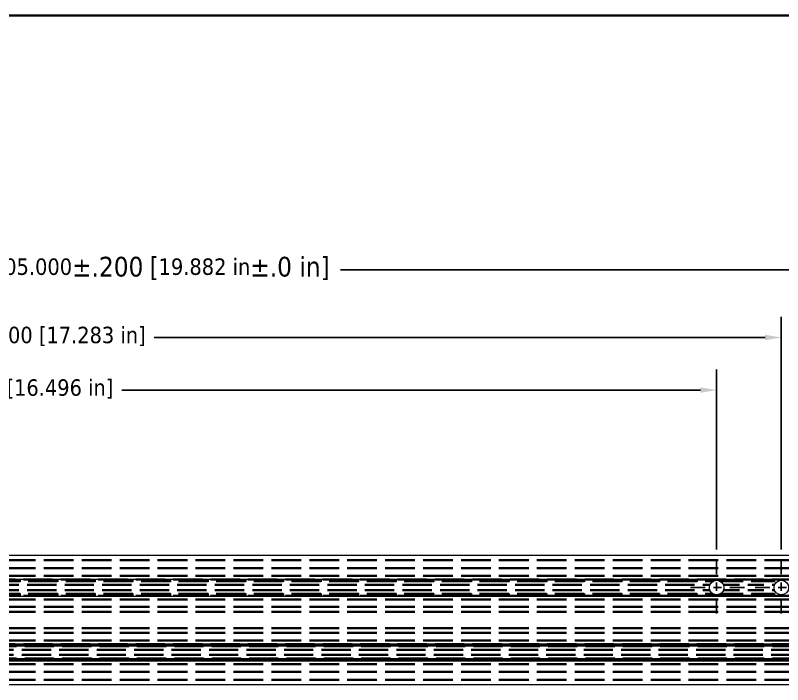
# Model space of a CAD drawing. Header units: inches. Extents: x 1 to 33.8, y 0.5 to 21.5.
# Drawn here: x 17.38 to 26.71, y 13.36 to 21.5 of the extents above; entities that cross this region are included whole.
import ezdxf

# ---------------------------------------------------------------- set-up
doc = ezdxf.new("R2010")
doc.units = ezdxf.units.IN
doc.header["$LTSCALE"] = 2
doc.header["$MEASUREMENT"] = 0
doc.linetypes.add('CHAIN', pattern=[0.7087, 0.4724, -0.0591, 0.1181, -0.0591])
doc.linetypes.add('DASHED', pattern=[0.2067, 0.1654, -0.0413])
doc.layers.get('0').update_dxf_attribs({"lineweight": 25})
for name, color, linetype, lineweight in [('Center Mark (ANSI)', 7, 'Continuous', 25), ('Dimension (ANSI)', 7, 'Continuous', 25), ('TITLE', 7, 'Continuous', 35), ('Visible (ANSI)', 7, 'Continuous', 18)]:
    doc.layers.add(name, color=color, linetype=linetype, lineweight=lineweight)
doc.layers.add('Hidden (ANSI)', color=9, linetype='DASHED', lineweight=35, true_color=0x808080)
doc.styles.add('Note Text (ANSI)', font='tahoma.ttf')
doc.dimstyles.new('Default - mm [in] (ANSI)', dxfattribs={"dimscale": 2, "dimtxt": 0.1, "dimasz": 0.098425, "dimexe": 0.125, "dimexo": 0.063, "dimgap": 0.031496, "dimtad": 0, "dimtoh": 1, "dimlfac": 25.4, "dimrnd": 1e-08, "dimzin": 4, "dimdsep": 46, "dimtxsty": 'Note Text (ANSI)', "dimcen": 0.09, "dimdle": 0.393701, "dimclrd": 256, "dimclre": 256, "dimclrt": 256, "dimadec": 1, "dimazin": 1, "dimtfac": 1.2, "dimtofl": 0, "dimtmove": 0, "dimatfit": 3, "dimfxl": 0, "dimtolj": 1, "dimtzin": 4, "dimlwd": -1, "dimlwe": -1, "dimarcsym": 0})

# ---------------------------------------------------------------- blocks, each defined once
blk = doc.blocks.new('Borders B-Size')
at = {"layer": 'TITLE'}
blk.add_line((0.625, 10.75), (16.75, 10.75), dxfattribs=at)
blk = doc.blocks.new('*D18')
at = {"layer": 'Defpoints', "color": 0, "transparency": 16777216}
for p in [(29.2953, 18.406), (9.4134, 14.9332), (29.2953, 14.9332)]:
    blk.add_point(p, dxfattribs=at)
at = {"layer": 'Dimension (ANSI)', "transparency": 16777216}
for p, q in [((9.4134, 15.0592), (9.4134, 18.656)), ((29.2953, 15.0592), (29.2953, 18.656)), ((9.6103, 18.406), (17.0268, 18.406)), ((29.0985, 18.406), (21.3323, 18.406))]:
    blk.add_line(p, q, dxfattribs=at)
for points in [[(9.6103, 18.4388), (9.6103, 18.3732), (9.4134, 18.406)], [(29.0985, 18.4388), (29.0985, 18.3732), (29.2953, 18.406)]]:
    blk.add_solid(points, dxfattribs=at)
at = {"layer": 'Dimension (ANSI)', "transparency": 16777216, "insert": (17.0898, 18.563), "char_height": 0.2, "attachment_point": 1, "style": 'Note Text (ANSI)'}
blk.add_mtext('\\A1;505.000{\\H0.24;±.200} {\\o\\l\\H0.24;[}19.882 in{\\H0.24;±.0 in}{\\o\\l\\H0.24;]}', dxfattribs=at)
blk = doc.blocks.new('*D22')
at = {"layer": 'Defpoints', "color": 0, "transparency": 16777216}
for p in [(25.9095, 16.9417), (9.4134, 14.8742), (25.9095, 14.8781)]:
    blk.add_point(p, dxfattribs=at)
at = {"layer": 'Dimension (ANSI)', "transparency": 16777216}
for p, q in [((9.4134, 15.0002), (9.4134, 17.1917)), ((25.9095, 15.0041), (25.9095, 17.1917)), ((9.6103, 16.9417), (16.304, 16.9417)), ((25.7127, 16.9417), (18.6693, 16.9417))]:
    blk.add_line(p, q, dxfattribs=at)
for points in [[(9.6103, 16.9745), (9.6103, 16.9088), (9.4134, 16.9417)], [(25.7127, 16.9745), (25.7127, 16.9088), (25.9095, 16.9417)]]:
    blk.add_solid(points, dxfattribs=at)
at = {"layer": 'Dimension (ANSI)', "transparency": 16777216, "insert": (16.3669, 17.0725), "char_height": 0.2, "attachment_point": 1, "style": 'Note Text (ANSI)'}
blk.add_mtext('\\A1;419.00 [16.496 in]', dxfattribs=at)
blk = doc.blocks.new('*D23')
at = {"layer": 'Defpoints', "color": 0, "transparency": 16777216}
for p in [(26.6969, 17.5812), (9.4134, 14.8742), (26.6969, 14.8781)]:
    blk.add_point(p, dxfattribs=at)
at = {"layer": 'Dimension (ANSI)', "transparency": 16777216}
for p, q in [((9.4134, 15.0002), (9.4134, 17.8312)), ((26.6969, 15.0041), (26.6969, 17.8312)), ((9.6103, 17.5812), (16.6977, 17.5812)), ((26.5001, 17.5812), (19.063, 17.5812))]:
    blk.add_line(p, q, dxfattribs=at)
for points in [[(9.6103, 17.6141), (9.6103, 17.5484), (9.4134, 17.5812)], [(26.5001, 17.6141), (26.5001, 17.5484), (26.6969, 17.5812)]]:
    blk.add_solid(points, dxfattribs=at)
at = {"layer": 'Dimension (ANSI)', "transparency": 16777216, "insert": (16.7606, 17.7121), "char_height": 0.2, "attachment_point": 1, "style": 'Note Text (ANSI)'}
blk.add_mtext('\\A1;439.00 [17.283 in]', dxfattribs=at)

msp = doc.modelspace()

# ---------------------------------------------------------------- linework, layer by layer
at = {"layer": 'Center Mark (ANSI)', "linetype": 'CHAIN', "ltscale": 0.187991}
for p, q in [((25.909509, 14.87811), (25.909509, 14.200945)), ((26.696911, 14.87811), (26.696911, 14.200945)), ((26.248092, 14.539528), (25.570926, 14.539528)), ((27.035493, 14.539528), (26.358328, 14.539528))]:
    msp.add_line(p, q, dxfattribs=at)
at = {"layer": 'Hidden (ANSI)', "ltscale": 1.093036}
for p, q in [((9.413446, 14.874173), (29.295336, 14.874173)), ((9.413446, 14.775551), (29.295336, 14.775551)), ((9.413446, 14.683425), (29.295336, 14.683425)), ((9.413446, 14.39563), (29.295336, 14.39563)), ((9.413446, 14.303504), (29.295336, 14.303504)), ((9.413446, 14.244449), (29.295336, 14.244449)), ((9.413446, 14.047205), (29.295336, 14.047205)), ((9.413446, 13.98815), (29.295336, 13.98815)), ((9.413446, 13.896024), (29.295336, 13.896024)), ((9.413446, 13.608229), (29.295336, 13.608229)), ((9.413446, 13.516103), (29.295336, 13.516103)), ((9.413446, 13.417481), (29.295336, 13.417481))]:
    msp.add_line(p, q, dxfattribs=at)
at = {"layer": 'Hidden (ANSI)', "ltscale": 1.074247}
for p, q in [((10.643407, 14.639331), (29.295336, 14.639331)), ((10.643407, 14.439724), (29.295336, 14.439724)), ((10.643407, 13.85193), (29.295336, 13.85193)), ((10.643407, 13.652323), (29.295336, 13.652323))]:
    msp.add_line(p, q, dxfattribs=at)
at = {"layer": 'Hidden (ANSI)', "ltscale": 1.081254}
for p, q in [((10.666646, 14.615714), (25.864315, 14.615714)), ((10.666646, 14.463341), (25.864315, 14.463341))]:
    msp.add_line(p, q, dxfattribs=at)
at = {"layer": 'Hidden (ANSI)', "ltscale": 1.078583}
for p, q in [((10.666646, 14.57118), (25.826774, 14.57118)), ((10.666646, 14.507875), (25.826774, 14.507875))]:
    msp.add_line(p, q, dxfattribs=at)
at = {"layer": 'Hidden (ANSI)', "ltscale": 1.081701}
for p, q in [((10.673288, 14.622028), (25.87725, 14.622028)), ((10.673288, 14.457028), (25.87725, 14.457028))]:
    msp.add_line(p, q, dxfattribs=at)
at = {"layer": 'Hidden (ANSI)', "ltscale": 0.874315}
for p, q in [((25.941768, 14.622028), (26.664652, 14.622028)), ((25.941768, 14.457028), (26.664652, 14.457028))]:
    msp.add_line(p, q, dxfattribs=at)
at = {"layer": 'Hidden (ANSI)', "ltscale": 0.843025}
for p, q in [((25.954703, 14.615714), (26.651716, 14.615714)), ((25.954703, 14.463341), (26.651716, 14.463341))]:
    msp.add_line(p, q, dxfattribs=at)
at = {"layer": 'Hidden (ANSI)', "ltscale": 0.592196}
for p, q in [((25.992243, 14.57118), (26.614176, 14.57118)), ((25.992243, 14.507875), (26.614176, 14.507875))]:
    msp.add_line(p, q, dxfattribs=at)
at = {"layer": 'Hidden (ANSI)', "ltscale": 1.072908}
for p, q in [((10.666646, 13.828313), (29.295336, 13.828313)), ((10.666646, 13.67594), (29.295336, 13.67594))]:
    msp.add_line(p, q, dxfattribs=at)
at = {"layer": 'Hidden (ANSI)', "ltscale": 1.098685}
for p, q in [((10.673288, 13.834626), (29.295336, 13.834626)), ((10.673288, 13.669626), (29.295336, 13.669626))]:
    msp.add_line(p, q, dxfattribs=at)
at = {"layer": 'Hidden (ANSI)', "ltscale": 1.075915}
for p, q in [((10.614439, 13.783779), (29.295336, 13.783779)), ((10.614439, 13.720474), (29.295336, 13.720474))]:
    msp.add_line(p, q, dxfattribs=at)
at = {"layer": 'Visible (ANSI)'}
for p, q in [((9.413446, 14.933229), (29.295336, 14.933229)), ((9.413446, 14.643071), (29.295336, 14.643071)), ((9.413446, 14.435984), (29.295336, 14.435984)), ((9.413446, 13.85567), (29.295336, 13.85567)), ((9.413446, 13.648583), (29.295336, 13.648583)), ((9.413446, 13.358425), (29.295336, 13.358425))]:
    msp.add_line(p, q, dxfattribs=at)
for centre in [(25.909509, 14.539528), (26.696911, 14.539528)]:
    msp.add_circle(centre, 0.088583, dxfattribs=at)

# ---------------------------------------------------------------- block references
at = {"xscale": 2, "yscale": 2, "zscale": 2}
msp.add_blockref('Borders B-Size', (0, 0), dxfattribs=at)

# ---------------------------------------------------------------- dimensions: what is measured, and where the dimension line sits
at = {"layer": 'Dimension (ANSI)'}
for base, p1, p2, override, picture, middle in [((29.295336, 18.40601), (9.413446, 14.933229), (29.295336, 14.933229), {"dimgap": 0.031496, "dimtoh": 0, "dimdec": 3, "dimlfac": 25.4, "dimtol": 1, "dimlim": 0, "dimtp": 0.2, "dimtm": 0.2, "dimtdec": 3, "dimatfit": 1}, '*D18', (19.179536, 18.40601)), ((26.696911, 17.581247), (9.413446, 14.874173), (26.696911, 14.87811), {"dimgap": 0.031496, "dimtoh": 0, "dimdec": 2, "dimlfac": 25.4, "dimtol": 0, "dimlim": 0, "dimtp": 0, "dimtm": 0, "dimtdec": 2, "dimatfit": 1}, '*D23', (17.880323, 17.581247)), ((25.909509, 16.941658), (9.413446, 14.874173), (25.909509, 14.87811), {"dimgap": 0.031496, "dimtoh": 0, "dimdec": 2, "dimlfac": 25.4, "dimtol": 0, "dimlim": 0, "dimtp": 0, "dimtm": 0, "dimtdec": 2, "dimatfit": 1}, '*D22', (17.486622, 16.941658))]:
    dim = msp.add_linear_dim(base=base, p1=p1, p2=p2, angle=180, dimstyle='Default - mm [in] (ANSI)', override=override, dxfattribs=at)
    dim.commit()
    dim.dimension.update_dxf_attribs({"geometry": picture, "text_midpoint": middle, "dimtype": 160})

doc.saveas('drawing.dxf')
